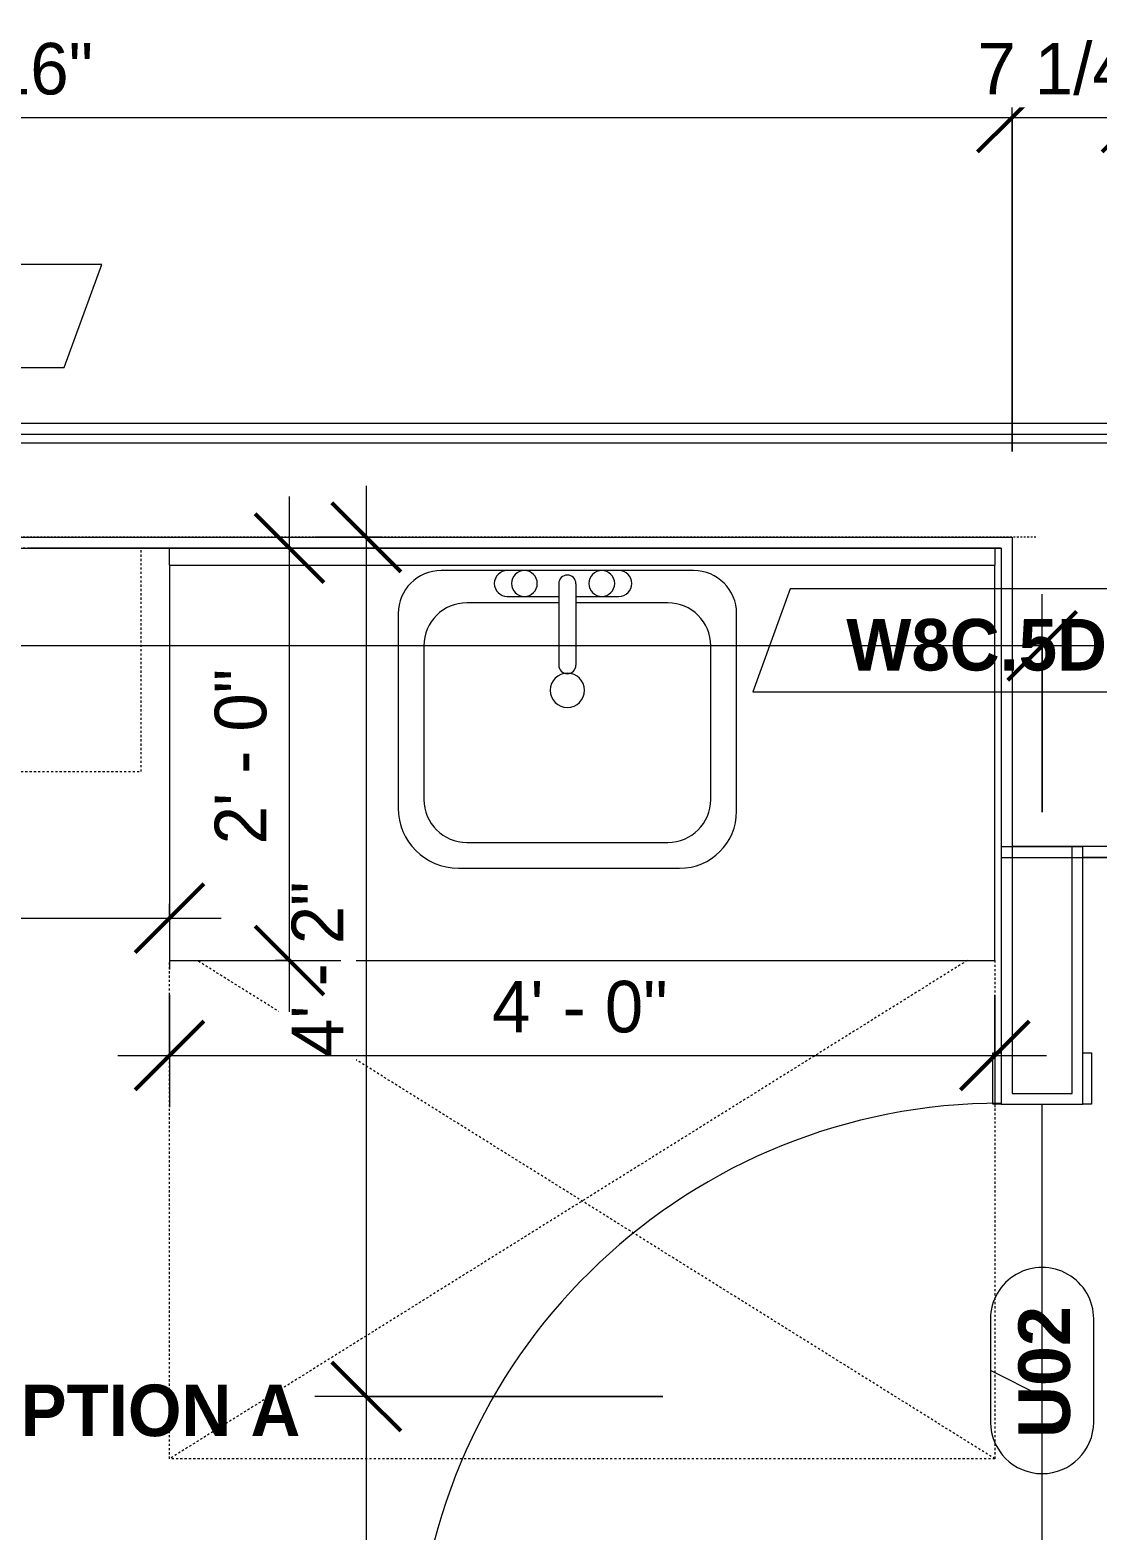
# Model space of a CAD drawing. Header units: inches. Extents: x -4058 to -1781, y 9814 to 12264.
# Drawn here: x -3263.6 to -3201.5, y 10316.3 to 10403.6 of the extents above; entities that cross this region are included whole.
import ezdxf

# ---------------------------------------------------------------- set-up
doc = ezdxf.new("R2010")
doc.units = ezdxf.units.IN
doc.header["$MEASUREMENT"] = 0
doc.linetypes.add('Dash', pattern=[0.25, 0.125, -0.125])
doc.linetypes.add('Dash 3_32_', pattern=[0.1875, 0.09375, -0.09375])
for name, color, linetype, lineweight in [('0-1', 7, 'Continuous', 5), ('A-ANNO-DIMS', 211, 'Continuous', 9), ('A-ANNO-DIMS-32', 211, 'Continuous', 9), ('A-AREA-IDEN', 2, 'Continuous', 9), ('A-DETL-1', 90, 'Dash 3_32_', 9), ('A-DOOR-2', 31, 'Continuous', 9), ('A-DOOR-IDEN', 31, 'Continuous', 9), ('A-FLOR-2', 192, 'Continuous', 9), ('A-GENM', 5, 'Continuous', 9), ('A-GENM-2', 147, 'Dash', 9), ('A-WALL-1', 7, 'Continuous', 9), ('A-WALL-2', 113, 'Continuous', 9), ('A-WALL-IDEN', 211, 'Continuous', 9), ('I-WALL-3', 7, 'Continuous', 9), ('P-SANR-FIXT', 6, 'Continuous', 9), ('Q-CASE', 31, 'Continuous', 9), ('Q-CASE-2', 31, 'Dash', 9)]:
    doc.layers.add(name, color=color, linetype=linetype, lineweight=lineweight)
doc.styles.add('Arial_B', font='arialbd.ttf', dxfattribs={"height": 3})
doc.styles.add('Century Gothic', font='ufonts.com_century-gothic.ttf', dxfattribs={"height": 3})
doc.styles.add('Century Gothic_B', font='GOTHICB.TTF', dxfattribs={"height": 3})
doc.dimstyles.new('MARKETING_DIMENSION', dxfattribs={"dimscale": 12, "dimtxt": 3.132505, "dimasz": 0.333333, "dimexe": 0.25, "dimexo": 0.166667, "dimgap": 0.041667, "dimtad": 1, "dimdec": 4, "dimrnd": 0.0625, "dimzin": 3, "dimdsep": 46, "dimlunit": 4, "dimtxsty": 'Century Gothic', "dimblk1": 'OBLIQUE', "dimblk2": 'OBLIQUE', "dimsah": 1, "dimcen": 0.09, "dimdle": 0.25, "dimazin": 0, "dimtfac": 1, "dimtdec": 4, "dimtix": 1, "dimtmove": 0, "dimatfit": 3, "dimfxl": 1, "dimtvp": 1, "dimtfill": 1, "dimfrac": 2, "dimtolj": 1, "dimtzin": 0, "dimarcsym": 2})
doc.dimstyles.new('THE_DIMENSION_STRING_1', dxfattribs={"dimscale": 12, "dimtxt": 3.132505, "dimasz": 0.333333, "dimexe": 0.25, "dimexo": 0.166667, "dimgap": 0.041667, "dimtad": 1, "dimdec": 4, "dimrnd": 0.0625, "dimzin": 3, "dimdsep": 46, "dimlunit": 4, "dimtxsty": 'Century Gothic', "dimblk1": 'OBLIQUE', "dimblk2": 'OBLIQUE', "dimsah": 1, "dimcen": 0.09, "dimdle": 0.25, "dimazin": 0, "dimtfac": 1, "dimtdec": 4, "dimtix": 1, "dimtmove": 1, "dimatfit": 3, "dimfxl": 1, "dimtvp": 1, "dimtfill": 1, "dimfrac": 2, "dimtolj": 1, "dimtzin": 0, "dimarcsym": 2})
doc.dimstyles.new('THE_DIMENSION_STRING_2', dxfattribs={"dimscale": 12, "dimtxt": 3.132505, "dimasz": 0.333333, "dimexe": 0.25, "dimexo": 0.166667, "dimgap": 0.041667, "dimtad": 1, "dimdec": 4, "dimrnd": 0.0625, "dimzin": 3, "dimdsep": 46, "dimlunit": 4, "dimtxsty": 'Century Gothic', "dimblk1": 'OBLIQUE', "dimblk2": 'OBLIQUE', "dimsah": 1, "dimcen": 0.09, "dimdle": 0.25, "dimazin": 0, "dimtfac": 1, "dimtdec": 4, "dimtix": 1, "dimtmove": 0, "dimatfit": 3, "dimfxl": 1, "dimtvp": 1, "dimtfill": 1, "dimfrac": 2, "dimtolj": 1, "dimtzin": 0, "dimarcsym": 2})
doc.dimstyles.new('THE_DIMENSION_STRING_3', dxfattribs={"dimscale": 12, "dimtxt": 3.132505, "dimasz": 0.333333, "dimexe": 0.25, "dimexo": 0.166667, "dimgap": 0.041667, "dimtad": 1, "dimdec": 4, "dimrnd": 0.0625, "dimzin": 3, "dimdsep": 46, "dimlunit": 4, "dimtxsty": 'Century Gothic', "dimblk1": 'OBLIQUE', "dimblk2": 'OBLIQUE', "dimsah": 1, "dimcen": 0.09, "dimdle": 0.25, "dimazin": 0, "dimtfac": 1, "dimtdec": 4, "dimtix": 1, "dimtmove": 0, "dimatfit": 3, "dimfxl": 1, "dimtvp": 1, "dimtfill": 1, "dimfrac": 2, "dimtolj": 1, "dimtzin": 0, "dimarcsym": 2})

# ---------------------------------------------------------------- blocks, each defined once
blk = doc.blocks.new('CTR - 1st Phase - Common Walls_rvt-1-UNITS PLANS - 3RD FLOOR')
at = {"layer": 'A-WALL-1'}
for p, q in [((-3340.911, 10380.039), (-3207.099, 10380.039)), ((-3340.911, 10379.539), (-3207.099, 10379.539)), ((-3207.099, 10380.039), (-3198.724, 10380.039)), ((-3207.099, 10379.539), (-3206.474, 10379.539)), ((-3206.474, 10379.539), (-3199.224, 10379.539)), ((-3334.911, 10374.039), (-3207.099, 10374.039)), ((-3207.099, 10374.039), (-3206.474, 10374.039)), ((-3206.474, 10374.039), (-3206.474, 10356.039)), ((-3199.224, 10356.039), (-3206.474, 10356.039))]:
    blk.add_line(p, q, dxfattribs=at)
at = {"layer": 'I-WALL-3'}
for p, q in [((-3207.099, 10380.664), (-3341.911, 10380.664)), ((-3198.099, 10380.664), (-3207.099, 10380.664)), ((-3295.786, 10373.414), (-3207.099, 10373.414)), ((-3207.099, 10373.414), (-3207.099, 10355.414)), ((-3207.099, 10355.414), (-3206.474, 10355.414)), ((-3206.474, 10355.414), (-3198.099, 10355.414))]:
    blk.add_line(p, q, dxfattribs=at)
blk = doc.blocks.new('M_Sink Vanity-Square - 500 x 440mm-1352614-UNITS PLANS - 3RD FLOOR')
at = {"layer": 'P-SANR-FIXT'}
for p, q in [((7.96, 7.092), (-6.725, 7.092)), ((3.618, 7.092), (-2.882, 7.092)), ((0.118, 6.329), (0.118, 1.59)), ((1.118, 6.329), (1.118, 1.59)), ((-2.882, 5.592), (0.118, 5.592)), ((1.118, 5.592), (3.618, 5.592)), ((-9.225, 4.592), (-9.225, -6.73)), ((0.118, 5.217), (-5.225, 5.217)), ((6.46, 5.217), (1.118, 5.217)), ((10.46, -6.91), (10.46, 4.592)), ((-7.725, 2.717), (-7.725, -6.23)), ((8.96, -6.23), (8.96, 2.717)), ((-5.225, -8.73), (6.46, -8.73)), ((-5.725, -10.23), (7.139, -10.23))]:
    blk.add_line(p, q, dxfattribs=at)
for centre, radius, start, end in [((-6.725, 4.592), 2.5, 90, 180), ((-2.882, 6.342), 0.75, 90, 270), ((-1.882, 6.342), 0.75, 360, 180), ((2.618, 6.342), 0.75, 360, 180), ((3.618, 6.342), 0.75, 270, 90), ((7.96, 4.592), 2.5, 360, 90), ((-1.882, 6.342), 0.75, 180, 0), ((0.618, 6.329), 0.5, 360, 180), ((2.618, 6.342), 0.75, 180, 360), ((-5.225, 2.717), 2.5, 90, 180), ((6.46, 2.717), 2.5, 0, 90), ((0.618, 0.125), 1, 360, 180), ((0.618, 1.59), 0.5, 180, 0), ((0.618, 0.125), 1, 180, 0), ((-5.725, -6.73), 3.5, 180, 270), ((-5.225, -6.23), 2.5, 180, 270), ((6.46, -6.23), 2.5, 270, 0), ((7.139, -6.91), 3.321, 270, 0)]:
    blk.add_arc(centre, radius, start, end, dxfattribs=at)
blk = doc.blocks.new('Bath Vanity - Bath Vanity 48_-V32-UNITS PLANS - 3RD FLOOR')
at = {"layer": 'Q-CASE'}
for p, q in [((-23.262, -1.005), (-23.262, -24)), ((24.738, -24), (24.738, -1.005)), ((-23.262, -24), (24.738, -24))]:
    blk.add_line(p, q, dxfattribs=at)
blk = doc.blocks.new('ADA Clearances - 30_x48_-V34-UNITS PLANS - 3RD FLOOR')
at = {"layer": 'A-GENM-2'}
for p, q in [((15, 24), (-14.005, -22.407)), ((-14.005, 24), (-8.63, 24)), ((-5.63, 24), (15, 24)), ((15, 24), (15, -24)), ((-14.005, 22.407), (15, -24)), ((15, -24), (-14.005, -24))]:
    blk.add_line(p, q, dxfattribs=at)
blk = doc.blocks.new('BATHROOM MIRROR - BATHROOM MIRROR 48_-3124766-UNITS PLANS - 3RD FLOOR')
at = {"layer": 'Q-CASE'}
for p, q in [((24.738, 24), (-23.262, 24)), ((-23.262, 23), (-23.262, 24)), ((24.738, 24), (24.738, 23)), ((-23.262, 23), (24.738, 23))]:
    blk.add_line(p, q, dxfattribs=at)
blk = doc.blocks.new('300 Series Wall Hung Cabinet_326 - 30_-2909952-UNITS PLANS - 3RD FLOOR')
at = {"layer": 'Q-CASE'}
for p, q in [((-2.5, -13.188), (-2.012, -13.188)), ((-2.5, -13.188), (-2.5, -14.687)), ((-2.012, -14.687), (-2.012, -13.188)), ((2, -13.188), (2.488, -13.188)), ((2, -13.188), (2, -14.687)), ((2.488, -14.687), (2.488, -13.188)), ((-2.5, -14.687), (-2.012, -14.687)), ((2, -14.687), (2.488, -14.687))]:
    blk.add_line(p, q, dxfattribs=at)
at = {"layer": 'Q-CASE-2'}
for p, q in [((15, -0.188), (-15, -0.188)), ((-15, -0.188), (-15, -13.188)), ((15, -13.188), (15, -0.188)), ((-15, -13.188), (15, -13.188))]:
    blk.add_line(p, q, dxfattribs=at)
blk = doc.blocks.new('SWING - SINGLE - FLUSH - SWING - FLUSH - 2-10 x 6-8 - PRIVACY-4202132-UNITS PLANS - 3RD FLOOR')
at = {"layer": 'A-DOOR-2'}
for p, q in [((-20, 2.375), (-20, 2.875)), ((-20, 2.875), (-17, 2.875)), ((-17, 2.875), (-17, 2.375)), ((17, 2.375), (17, 2.875)), ((17, 2.875), (20, 2.875)), ((20, 2.875), (20, 2.375)), ((-17, 2.375), (-20, 2.375)), ((20, 2.375), (17, 2.375)), ((-20, -2.375), (-17, -2.375)), ((-20, -2.875), (-20, -2.375)), ((-17, -2.375), (-17, -2.875)), ((15, -2.375), (15, -36.383)), ((17, -2.375), (15, -2.375)), ((17, -2.375), (17, -36.383)), ((17, -2.375), (20, -2.375)), ((17, -2.875), (17, -2.375)), ((20, -2.375), (20, -2.875)), ((-17, -2.875), (-20, -2.875)), ((20, -2.875), (17, -2.875)), ((17, -36.383), (15, -36.383))]:
    blk.add_line(p, q, dxfattribs=at)
blk.add_arc((17, -2.375), 34.067, 180, 266.63431, dxfattribs=at)
blk = doc.blocks.new('Wall Tag - Arch Wall-3956453-UNITS PLANS - 3RD FLOOR')
at = {"layer": 'A-WALL-IDEN'}
for p, q in [((-0.3561, 0.0937), (-0.4244, -0.0937)), ((0.4244, 0.0937), (-0.3561, 0.0937)), ((0.3561, -0.0937), (0.4244, 0.0937)), ((-0.4244, -0.0937), (0.3561, -0.0937))]:
    blk.add_line(p, q, dxfattribs=at)
blk = doc.blocks.new('DIMBLOCK433-UNITS PLANS - 3RD FLOOR')
at = {"layer": 'A-ANNO-DIMS-32'}
for p, q in [((-3335.411, 10379.039), (-3335.411, 10401.47)), ((-3206.474, 10379.039), (-3206.474, 10401.47)), ((-3335.411, 10398.47), (-3206.474, 10398.47)), ((-3335.411, 10398.47), (-3335.411, 10379.039)), ((-3206.474, 10398.47), (-3206.474, 10379.039))]:
    blk.add_line(p, q, dxfattribs=at)
at = {"layer": 'A-ANNO-DIMS-32', "lineweight": 50}
for p, q in [((-3335.411, 10398.47), (-3333.411, 10400.47)), ((-3206.474, 10398.47), (-3204.474, 10400.47)), ((-3335.411, 10398.47), (-3337.411, 10396.47)), ((-3206.474, 10398.47), (-3208.474, 10396.47))]:
    blk.add_line(p, q, dxfattribs=at)
at = {"layer": 'A-ANNO-DIMS-32', "color": 0, "insert": (-3283.522, 10402.815), "char_height": 3, "width": 30.19138, "attachment_point": 1, "line_spacing_factor": 0.984502, "style": 'Century Gothic', "bg_fill": 3, "box_fill_scale": 1.25, "bg_fill_color": 256, "bg_fill_true_color": 13158600, "bg_fill_transparency": 0}
blk.add_mtext('10\' - 8 15/16"', dxfattribs=at)
blk = doc.blocks.new('_Oblique')
at = {"color": 0, "linetype": 'ByBlock', "lineweight": -2}
blk.add_line((-0.5, -0.5), (0.5, 0.5), dxfattribs=at)
blk = doc.blocks.new('DIMBLOCK434-UNITS PLANS - 3RD FLOOR')
at = {"layer": 'A-ANNO-DIMS-32'}
for p, q in [((-3206.474, 10379.039), (-3206.474, 10401.47)), ((-3199.224, 10379.039), (-3199.224, 10401.47)), ((-3206.474, 10398.47), (-3199.224, 10398.47)), ((-3206.474, 10398.47), (-3206.474, 10379.039)), ((-3199.224, 10398.47), (-3199.224, 10379.039))]:
    blk.add_line(p, q, dxfattribs=at)
at = {"layer": 'A-ANNO-DIMS-32', "lineweight": 50}
for p, q in [((-3206.474, 10398.47), (-3204.474, 10400.47)), ((-3199.224, 10398.47), (-3197.224, 10400.47)), ((-3206.474, 10398.47), (-3208.474, 10396.47)), ((-3199.224, 10398.47), (-3201.224, 10396.47))]:
    blk.add_line(p, q, dxfattribs=at)
at = {"layer": 'A-ANNO-DIMS-32', "color": 0, "insert": (-3208.492, 10402.815), "char_height": 3, "width": 13.54435, "attachment_point": 1, "line_spacing_factor": 0.984502, "style": 'Century Gothic', "bg_fill": 3, "box_fill_scale": 1.25, "bg_fill_color": 256, "bg_fill_true_color": 13158600, "bg_fill_transparency": 0}
blk.add_mtext('7 1/4"', dxfattribs=at)
blk = doc.blocks.new('DIMBLOCK594-UNITS PLANS - 3RD FLOOR')
at = {"layer": 'A-ANNO-DIMS-32'}
for p, q in [((-3244.032, 10377.039), (-3244.032, 10324.039)), ((-3243.203, 10374.039), (-3247.032, 10374.039)), ((-3244.032, 10374.039), (-3243.203, 10374.039)), ((-3226.784, 10324.039), (-3247.032, 10324.039)), ((-3244.032, 10324.039), (-3226.784, 10324.039))]:
    blk.add_line(p, q, dxfattribs=at)
at = {"layer": 'A-ANNO-DIMS-32', "lineweight": 50}
for p, q in [((-3244.032, 10374.039), (-3246.032, 10376.039)), ((-3244.032, 10374.039), (-3242.032, 10372.039)), ((-3244.032, 10324.039), (-3246.032, 10326.039)), ((-3244.032, 10324.039), (-3242.032, 10322.039))]:
    blk.add_line(p, q, dxfattribs=at)
at = {"layer": 'A-ANNO-DIMS-32', "color": 0, "insert": (-3248.377, 10343.794), "char_height": 3, "width": 12.58969, "attachment_point": 1, "rotation": 90, "line_spacing_factor": 0.984502, "style": 'Century Gothic', "bg_fill": 3, "box_fill_scale": 1.25, "bg_fill_color": 256, "bg_fill_true_color": 13158600, "bg_fill_transparency": 0}
blk.add_mtext('4\' - 2"', dxfattribs=at)
blk = doc.blocks.new('DIMBLOCK595-UNITS PLANS - 3RD FLOOR')
at = {"layer": 'A-ANNO-DIMS-32', "lineweight": 50}
for p, q in [((-3244.032, 10324.039), (-3246.032, 10326.039)), ((-3244.032, 10324.039), (-3242.032, 10322.039)), ((-3244.032, 10301.039), (-3246.032, 10303.039)), ((-3244.032, 10301.039), (-3242.032, 10299.039))]:
    blk.add_line(p, q, dxfattribs=at)
at = {"layer": 'A-ANNO-DIMS-32'}
for p, q in [((-3226.784, 10324.039), (-3247.032, 10324.039)), ((-3244.032, 10324.039), (-3244.032, 10301.039)), ((-3244.032, 10324.039), (-3226.784, 10324.039)), ((-3243.203, 10301.039), (-3247.032, 10301.039)), ((-3244.032, 10301.039), (-3243.203, 10301.039))]:
    blk.add_line(p, q, dxfattribs=at)
blk.add_ellipse((-3244.032, 10307.964), major_axis=(11.698, 0), ratio=0.391161, start_param=0, end_param=1.570796, dxfattribs=at)
at = {"layer": 'A-ANNO-DIMS-32', "color": 0, "insert": (-3233.718, 10295.135), "char_height": 3, "width": 15.39402, "attachment_point": 1, "rotation": 90, "line_spacing_factor": 0.984502, "style": 'Century Gothic', "bg_fill": 3, "box_fill_scale": 1.25, "bg_fill_color": 256, "bg_fill_true_color": 13158600, "bg_fill_transparency": 0}
blk.add_mtext('1\' - 11"', dxfattribs=at)
blk = doc.blocks.new('DIMBLOCK607-UNITS PLANS - 3RD FLOOR')
at = {"layer": 'A-ANNO-DIMS-32'}
for p, q in [((-3255.474, 10347.414), (-3255.474, 10340.881)), ((-3255.474, 10343.881), (-3255.474, 10347.414)), ((-3207.474, 10347.414), (-3207.474, 10340.881)), ((-3207.474, 10343.881), (-3207.474, 10347.414)), ((-3258.474, 10343.881), (-3204.474, 10343.881))]:
    blk.add_line(p, q, dxfattribs=at)
at = {"layer": 'A-ANNO-DIMS-32', "lineweight": 50}
for p, q in [((-3255.474, 10343.881), (-3253.474, 10345.881)), ((-3207.474, 10343.881), (-3205.474, 10345.881)), ((-3255.474, 10343.881), (-3257.474, 10341.881)), ((-3207.474, 10343.881), (-3209.474, 10341.881))]:
    blk.add_line(p, q, dxfattribs=at)
at = {"layer": 'A-ANNO-DIMS-32', "color": 0, "insert": (-3236.719, 10348.226), "char_height": 3, "width": 12.58969, "attachment_point": 1, "line_spacing_factor": 0.984502, "style": 'Century Gothic', "bg_fill": 3, "box_fill_scale": 1.25, "bg_fill_color": 256, "bg_fill_true_color": 13158600, "bg_fill_transparency": 0}
blk.add_mtext('4\' - 0"', dxfattribs=at)
blk = doc.blocks.new('DIMBLOCK608-UNITS PLANS - 3RD FLOOR')
at = {"layer": 'A-ANNO-DIMS-32'}
for p, q in [((-3248.505, 10346.414), (-3248.505, 10376.414)), ((-3249.333, 10373.414), (-3245.505, 10373.414)), ((-3248.505, 10373.414), (-3249.333, 10373.414)), ((-3249.333, 10349.414), (-3245.505, 10349.414)), ((-3248.505, 10349.414), (-3249.333, 10349.414))]:
    blk.add_line(p, q, dxfattribs=at)
at = {"layer": 'A-ANNO-DIMS-32', "lineweight": 50}
for p, q in [((-3248.505, 10373.414), (-3250.505, 10375.414)), ((-3248.505, 10373.414), (-3246.505, 10371.414)), ((-3248.505, 10349.414), (-3250.505, 10351.414)), ((-3248.505, 10349.414), (-3246.505, 10347.414))]:
    blk.add_line(p, q, dxfattribs=at)
at = {"layer": 'A-ANNO-DIMS-32', "color": 0, "insert": (-3252.85, 10356.169), "char_height": 3, "width": 12.58969, "attachment_point": 1, "rotation": 90, "line_spacing_factor": 0.984502, "style": 'Century Gothic', "bg_fill": 3, "box_fill_scale": 1.25, "bg_fill_color": 256, "bg_fill_true_color": 13158600, "bg_fill_transparency": 0}
blk.add_mtext('2\' - 0"', dxfattribs=at)
blk = doc.blocks.new('DIMBLOCK820-UNITS PLANS - 3RD FLOOR')
at = {"layer": 'A-ANNO-DIMS-32', "lineweight": 50}
for p, q in [((-3291.661, 10351.881), (-3289.661, 10353.881)), ((-3255.474, 10351.881), (-3253.474, 10353.881)), ((-3291.661, 10351.881), (-3293.661, 10349.881)), ((-3255.474, 10351.881), (-3257.474, 10349.881))]:
    blk.add_line(p, q, dxfattribs=at)
at = {"layer": 'A-ANNO-DIMS-32'}
for p, q in [((-3291.661, 10352.71), (-3291.661, 10348.881)), ((-3291.661, 10351.881), (-3291.661, 10352.71)), ((-3255.474, 10352.71), (-3255.474, 10348.881)), ((-3255.474, 10351.881), (-3255.474, 10352.71)), ((-3294.661, 10351.881), (-3252.474, 10351.881))]:
    blk.add_line(p, q, dxfattribs=at)
at = {"layer": 'A-ANNO-DIMS-32', "color": 0, "char_height": 3, "attachment_point": 1, "line_spacing_factor": 0.984502, "style": 'Century Gothic', "bg_fill": 3, "box_fill_scale": 1.25, "bg_fill_color": 256, "bg_fill_true_color": 13158600, "bg_fill_transparency": 0}
for s, insert, width in [('3\' - 0 3/16"', (-3283.81, 10356.226), 24.5827), ('33" MIN', (-3281.076, 10350.304), 18.01936)]:
    blk.add_mtext(s, dxfattribs=dict(at, insert=insert, width=width))
blk = doc.blocks.new('Door Tag - Type Mark-2601225-UNITS PLANS - 3RD FLOOR')
at = {"layer": 'A-DOOR-IDEN'}
for p, q in [((0.09375, 0.09375), (-0.09375, 0.09375)), ((-0.09375, -0.09375), (0.09375, -0.09375))]:
    blk.add_line(p, q, dxfattribs=at)
for centre, start, end in [((-0.09375, 0), 90, 270), ((0.09375, 0), 270, 90)]:
    blk.add_arc(centre, 0.09375, start, end, dxfattribs=at)
blk = doc.blocks.new('DIMBLOCK1422-UNITS PLANS - 3RD FLOOR')
at = {"layer": 'A-ANNO-DIMS-32'}
for p, q in [((-3338.724, 10366.902), (-3338.724, 10370.73)), ((-3204.724, 10358.035), (-3204.724, 10370.73)), ((-3201.724, 10367.73), (-3341.724, 10367.73)), ((-3338.724, 10367.73), (-3338.724, 10366.902)), ((-3204.724, 10367.73), (-3204.724, 10358.035))]:
    blk.add_line(p, q, dxfattribs=at)
at = {"layer": 'A-ANNO-DIMS-32', "lineweight": 50}
for p, q in [((-3338.724, 10367.73), (-3336.724, 10369.73)), ((-3204.724, 10367.73), (-3202.724, 10369.73)), ((-3338.724, 10367.73), (-3340.724, 10365.73)), ((-3204.724, 10367.73), (-3206.724, 10365.73))]:
    blk.add_line(p, q, dxfattribs=at)
at = {"layer": 'A-ANNO-DIMS-32', "color": 0, "insert": (-3278.138, 10372.076), "char_height": 3, "width": 15.39402, "attachment_point": 1, "line_spacing_factor": 0.984502, "style": 'Century Gothic', "bg_fill": 3, "box_fill_scale": 1.25, "bg_fill_color": 256, "bg_fill_true_color": 13158600, "bg_fill_transparency": 0}
blk.add_mtext('11\' - 2"', dxfattribs=at)

msp = doc.modelspace()

# ---------------------------------------------------------------- linework, layer by layer
at = {"layer": 'A-DETL-1'}
msp.add_line((-3205.08554, 10374.0394), (-3332.75818, 10374.0394), dxfattribs=at)
at = {"layer": 'A-DOOR-IDEN'}
msp.add_line((-3204.72374, 10324.0394), (-3207.72374, 10325.54624), dxfattribs=at)
at = {"layer": 'A-FLOR-2'}
for p, q in [((-3255.47374, 10373.40981), (-3263.59127, 10373.40981)), ((-3207.09857, 10373.40981), (-3207.47374, 10373.40981)), ((-3147.18624, 10355.40981), (-3202.34874, 10355.40981)), ((-3204.72374, 10307.0394), (-3204.72374, 10341.0394))]:
    msp.add_line(p, q, dxfattribs=at)
at = {"layer": 'A-WALL-2'}
for p, q in [((-3207.09874, 10356.03481), (-3207.09874, 10341.0394)), ((-3202.34874, 10356.03481), (-3207.09874, 10356.03481)), ((-3206.47374, 10356.03481), (-3206.47374, 10341.6644)), ((-3202.97374, 10341.6644), (-3202.97374, 10356.03481)), ((-3202.34874, 10341.0394), (-3202.34874, 10356.03481)), ((-3207.09874, 10341.0394), (-3202.34874, 10341.0394)), ((-3206.47374, 10341.6644), (-3202.97374, 10341.6644))]:
    msp.add_line(p, q, dxfattribs=at)

# ---------------------------------------------------------------- block references
at = {"layer": '0-1'}
msp.add_blockref('CTR - 1st Phase - Common Walls_rvt-1-UNITS PLANS - 3RD FLOOR', (0, 0), dxfattribs=at)
at = {"layer": 'A-DOOR-2', "rotation": 269.9999999999666}
msp.add_blockref('SWING - SINGLE - FLUSH - SWING - FLUSH - 2-10 x 6-8 - PRIVACY-4202132-UNITS PLANS - 3RD FLOOR', (-3204.72374, 10324.0394), dxfattribs=at)
at = {"layer": 'A-DOOR-IDEN', "xscale": 31.99999999999999, "yscale": 31.99999999999999, "zscale": 31.99999999999999, "rotation": 89.99999999999955}
msp.add_blockref('Door Tag - Type Mark-2601225-UNITS PLANS - 3RD FLOOR', (-3204.72374, 10325.54624), dxfattribs=at)
at = {"layer": 'A-GENM', "rotation": 270.0000000000624}
msp.add_blockref('ADA Clearances - 30_x48_-V34-UNITS PLANS - 3RD FLOOR', (-3231.47374, 10335.40981), dxfattribs=at)
at = {"layer": 'A-WALL-IDEN', "xscale": 31.99999999999999, "yscale": 31.99999999999999, "zscale": 31.99999999999999}
for p in [(-3272.99203, 10386.91237), (-3207.97576, 10368.0394)]:
    msp.add_blockref('Wall Tag - Arch Wall-3956453-UNITS PLANS - 3RD FLOOR', p, dxfattribs=at)
at = {"layer": 'P-SANR-FIXT'}
msp.add_blockref('M_Sink Vanity-Square - 500 x 440mm-1352614-UNITS PLANS - 3RD FLOOR', (-3232.95322, 10365.01065), dxfattribs=at)
at = {"layer": 'Q-CASE'}
for name, p in [('300 Series Wall Hung Cabinet_326 - 30_-2909952-UNITS PLANS - 3RD FLOOR', (-3272.11803, 10373.59731)), ('BATHROOM MIRROR - BATHROOM MIRROR 48_-3124766-UNITS PLANS - 3RD FLOOR', (-3232.21144, 10349.40981)), ('Bath Vanity - Bath Vanity 48_-V32-UNITS PLANS - 3RD FLOOR', (-3232.21144, 10373.4144))]:
    msp.add_blockref(name, p, dxfattribs=at)

# ---------------------------------------------------------------- texts
at = {"layer": 'A-DOOR-IDEN', "insert": (-3206.10359, 10321.61436), "char_height": 3, "width": 9.393, "attachment_point": 1, "rotation": 90, "style": 'Arial_B'}
msp.add_mtext('U02', dxfattribs=at)
at = {"layer": 'A-WALL-IDEN', "insert": (-3216.11137, 10369.28693), "char_height": 3, "width": 19.594, "attachment_point": 1, "style": 'Century Gothic_B'}
msp.add_mtext('W8C.5D', dxfattribs=at)

# ---------------------------------------------------------------- next in the draw order: dimensions: what is measured, and where the dimension line sits
at = {"layer": 'A-ANNO-DIMS'}
dim = msp.add_linear_dim(base=(-3206.47374, 10398.47019), p1=(-3335.41124, 10377.0394), p2=(-3206.47374, 10377.0394), dimstyle='THE_DIMENSION_STRING_2', override={"dimpost": '<>', "dimfxl": 128.9375}, dxfattribs=at)
dim.commit()
dim.dimension.update_dxf_attribs({"geometry": 'DIMBLOCK433-UNITS PLANS - 3RD FLOOR', "text_midpoint": (-3270.94249, 10400.71186)})

# ---------------------------------------------------------------- next in the draw order: dimensions: what is measured, and where the dimension line sits
dim = msp.add_linear_dim(base=(-3199.22374, 10398.47019), p1=(-3206.47374, 10377.0394), p2=(-3199.22374, 10377.0394), dimstyle='THE_DIMENSION_STRING_2', override={"dimpost": '<>', "dimfxl": 7.25}, dxfattribs=at)
dim.commit()
dim.dimension.update_dxf_attribs({"geometry": 'DIMBLOCK434-UNITS PLANS - 3RD FLOOR', "text_midpoint": (-3202.84874, 10400.71186)})
dim = msp.add_linear_dim(base=(-3244.03188, 10324.0394), p1=(-3241.20345, 10374.0394), p2=(-3224.78422, 10324.0394), angle=90, dimstyle='THE_DIMENSION_STRING_3', override={"dimpost": '<>', "dimfxl": 52.626904}, dxfattribs=at)
dim.commit()
dim.dimension.update_dxf_attribs({"geometry": 'DIMBLOCK594-UNITS PLANS - 3RD FLOOR', "text_midpoint": (-3246.06961, 10349.0394)})

# ---------------------------------------------------------------- next in the draw order: texts
at = {"layer": 'A-AREA-IDEN', "insert": (-3290.65819, 10324.7271), "char_height": 3, "width": 51.51, "attachment_point": 1, "style": 'Century Gothic_B'}
msp.add_mtext('ST - BATH - OPTION A', dxfattribs=at)

# ---------------------------------------------------------------- next in the draw order: dimensions: what is measured, and where the dimension line sits
at = {"layer": 'A-ANNO-DIMS'}
dim = msp.add_linear_dim(base=(-3207.47374, 10343.88118), p1=(-3255.47374, 10349.4144), p2=(-3207.47374, 10349.4144), dimstyle='THE_DIMENSION_STRING_3', override={"dimpost": '<>', "dimfxl": 48}, dxfattribs=at)
dim.commit()
dim.dimension.update_dxf_attribs({"geometry": 'DIMBLOCK607-UNITS PLANS - 3RD FLOOR', "text_midpoint": (-3231.47374, 10345.95664)})
dim = msp.add_linear_dim(base=(-3244.03188, 10301.0394), p1=(-3224.78422, 10324.0394), p2=(-3241.20345, 10301.0394), angle=90, dimstyle='THE_DIMENSION_STRING_1', override={"dimpost": '<>', "dimfxl": 28.259353}, dxfattribs=at)
dim.commit()
dim.dimension.update_dxf_attribs({"geometry": 'DIMBLOCK595-UNITS PLANS - 3RD FLOOR', "text_midpoint": (-3231.71778, 10302.8322), "dimtype": 160, "text_rotation": 90})

# ---------------------------------------------------------------- next in the draw order: dimensions: what is measured, and where the dimension line sits
dim = msp.add_linear_dim(base=(-3248.50504, 10373.4144), p1=(-3251.33347, 10349.4144), p2=(-3251.33347, 10373.4144), angle=90, dimstyle='THE_DIMENSION_STRING_3', override={"dimpost": '<>', "dimfxl": 24}, dxfattribs=at)
dim.commit()
dim.dimension.update_dxf_attribs({"geometry": 'DIMBLOCK608-UNITS PLANS - 3RD FLOOR', "text_midpoint": (-3250.5805, 10361.4144)})

# ---------------------------------------------------------------- next in the draw order: dimensions: what is measured, and where the dimension line sits
dim = msp.add_linear_dim(base=(-3255.47374, 10351.88118), p1=(-3291.66124, 10354.70961), p2=(-3255.47374, 10354.70961), text='<>\\X33" MIN', dimstyle='THE_DIMENSION_STRING_3', override={"dimpost": '<>', "dimfxl": 36.1875}, dxfattribs=at)
dim.commit()
dim.dimension.update_dxf_attribs({"geometry": 'DIMBLOCK820-UNITS PLANS - 3RD FLOOR', "text_midpoint": (-3273.56749, 10351.88118)})

# ---------------------------------------------------------------- next in the draw order: dimensions: what is measured, and where the dimension line sits
dim = msp.add_linear_dim(base=(-3338.72374, 10367.73042), p1=(-3204.72374, 10356.03481), p2=(-3338.72374, 10364.90199), dimstyle='MARKETING_DIMENSION', override={"dimpost": '<>', "dimfxl": 134.293064}, dxfattribs=at)
dim.commit()
dim.dimension.update_dxf_attribs({"geometry": 'DIMBLOCK1422-UNITS PLANS - 3RD FLOOR', "text_midpoint": (-3271.72374, 10369.76815)})

doc.saveas('drawing.dxf')
